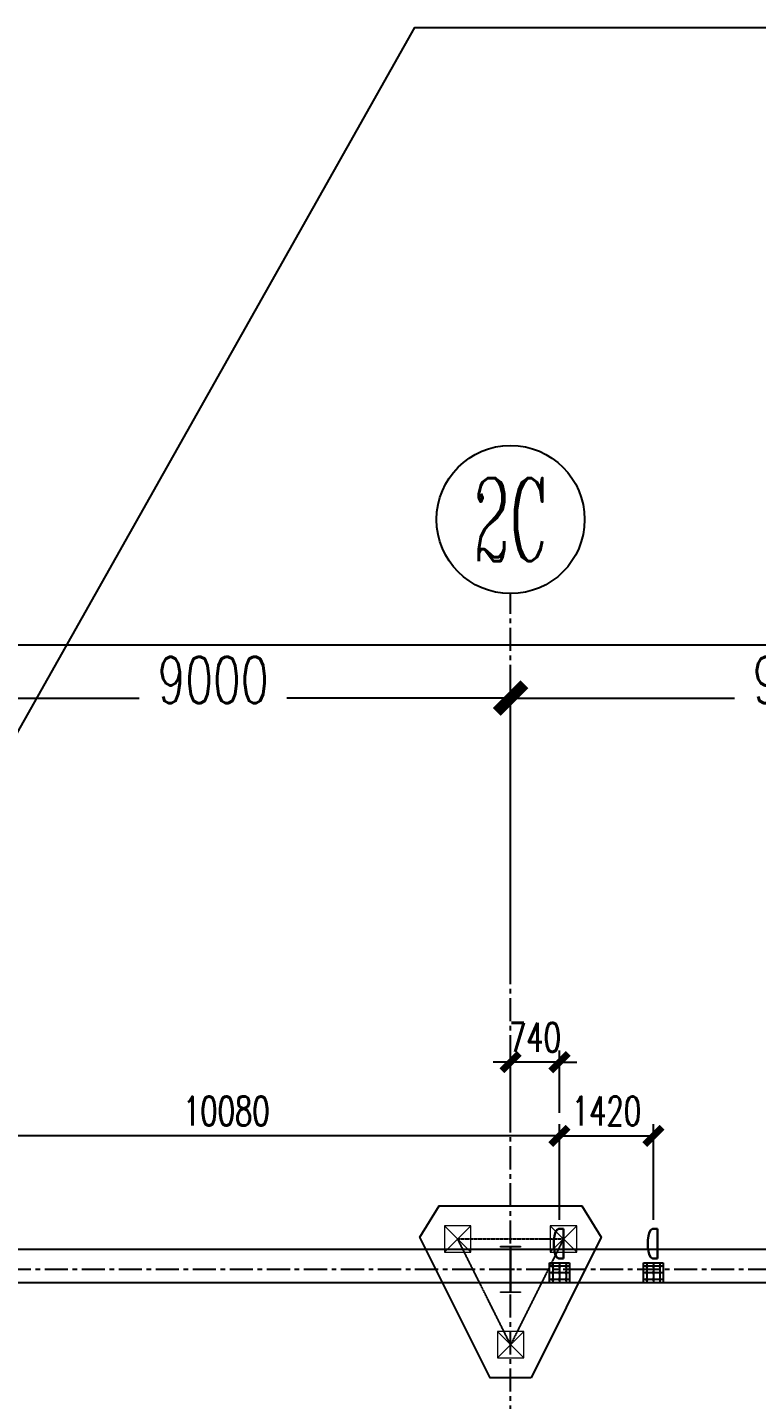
# Model space of a CAD drawing. Extents: x 782294 to 1727252, y -631030 to 17645.
# Drawn here: x 1149248 to 1160275, y -317353 to -296604 of the extents above; entities that cross this region are included whole.
import ezdxf
from ezdxf.enums import TextEntityAlignment as Align

# ---------------------------------------------------------------- set-up
doc = ezdxf.new("R2010")
doc.units = 0
doc.linetypes.add('CENTER', pattern=[2, 1.25, -0.25, 0.25, -0.25])
doc.layers.get('Defpoints').update_dxf_attribs({"color": 210})
for name, color, linetype in [('!ZN1-标注-173', 173, 'Continuous'), ('!ZN3-铝板幕墙-3', 3, 'Continuous'), ('2钢材断面', 2, 'Continuous'), ('30预埋件', 30, 'Continuous'), ('3符号', 3, 'Continuous'), ('40钢材投影', 40, 'Continuous'), ('ALT_CEN-0-30', 1, 'CENTER'), ('DIM', 173, 'Continuous'), ('DOTE', 1, 'CENTER'), ('S-BKL', 4, 'Continuous'), ('S-DOTE1', 140, 'CENTER'), ('S-HATCH1-W', 252, 'Continuous'), ('结构轮廓线', 1, 'Continuous')]:
    doc.layers.add(name, color=color, linetype=linetype)
doc.layers.add('S-col', color=2, linetype='Continuous', lineweight=0)
doc.layers.add('S-zhuang', color=1, linetype='Continuous', lineweight=0)
doc.layers.add('疑问', color=1, linetype='Continuous', plot=False)
doc.styles.add('_TCH_AXIS', font='COMPLEX', dxfattribs={"bigfont": 'GBCBIG'})
doc.styles.add('DHTEXT-1', font='romans.shx', dxfattribs={"width": 0.7, "bigfont": 'chinese.shx'})
doc.dimstyles.new('ZN175', dxfattribs={"dimscale": 175, "dimtxt": 2.5, "dimasz": 1.5, "dimexe": 1, "dimexo": 2, "dimgap": 0.9, "dimtad": 1, "dimdec": 0, "dimdsep": 46, "dimtxsty": 'DHTEXT-1', "dimblk": 'ARCHTICK', "dimcen": 2.5, "dimclrd": 173, "dimclre": 173, "dimclrt": 7, "dimazin": 2, "dimtfac": 1, "dimtdec": 0, "dimtix": 1, "dimtmove": 2, "dimatfit": 3, "dimfxl": 0, "dimtolj": 1, "dimtzin": 0, "dimarcsym": 0})
doc.dimstyles.new('ZN280', dxfattribs={"dimscale": 280, "dimtxt": 2.5, "dimasz": 1.5, "dimexe": 1, "dimexo": 2, "dimgap": 0.9, "dimtad": 1, "dimdec": 0, "dimdsep": 46, "dimtxsty": 'DHTEXT-1', "dimblk": 'ARCHTICK', "dimcen": 2.5, "dimclrd": 173, "dimclre": 173, "dimclrt": 7, "dimazin": 2, "dimtfac": 1, "dimtdec": 0, "dimtix": 1, "dimtmove": 2, "dimatfit": 3, "dimfxl": 0, "dimarcsym": 0})

# ---------------------------------------------------------------- blocks, each defined once
blk = doc.blocks.new('_ArchTick')
at = {"color": 0, "linetype": 'ByBlock', "const_width": 0.4}
blk.add_lwpolyline([(-0.5, -0.5), (0.5, 0.5)], dxfattribs=at)
blk = doc.blocks.new('*D1467')
at = {"layer": 'Defpoints', "color": 0, "ltscale": 2800, "transparency": 16777216}
for p in [(138300.0000002568, 91139.99998092855), (129300.0000002568, 86360.00000381569), (138300.0000002568, 86360.00000381569)]:
    blk.add_point(p, dxfattribs=at)
at = {"layer": 'DIM', "color": 173, "linetype": 'ByBlock', "lineweight": -2, "ltscale": 2800, "transparency": 16777216}
for p, q in [((129300.0000002568, 86920.00000381569), (129300.0000002568, 91419.99998092855)), ((138300.0000002568, 86920.00000381569), (138300.0000002568, 91419.99998092855)), ((129300.0000002568, 91139.99998092855), (132684.6666669235, 91139.99998092855)), ((138300.0000002568, 91139.99998092855), (134915.3333335902, 91139.99998092855))]:
    blk.add_line(p, q, dxfattribs=at)
at = {"layer": 'DIM', "color": 173, "lineweight": -2, "ltscale": 2800, "transparency": 16777216, "xscale": 420, "yscale": 420, "zscale": 420, "rotation": 180}
blk.add_blockref('_ArchTick', (129300.0000002568, 91139.99998092855), dxfattribs=at)
at = {"layer": 'DIM', "color": 173, "lineweight": -2, "ltscale": 2800, "transparency": 16777216, "xscale": 420, "yscale": 420, "zscale": 420}
blk.add_blockref('_ArchTick', (138300.0000002568, 91139.99998092855), dxfattribs=at)
at = {"layer": 'DIM', "color": 7, "ltscale": 2800, "transparency": 16777216, "insert": (133800.0000002568, 91414.99998092855), "char_height": 700, "attachment_point": 5, "style": 'DHTEXT-1'}
blk.add_mtext('9000', dxfattribs=at)
blk = doc.blocks.new('*D1468')
at = {"layer": 'Defpoints', "color": 0, "ltscale": 2800, "transparency": 16777216}
for p in [(147300.0000002568, 91139.99998092855), (138300.0000002568, 86360.00000381569), (147300.0000002568, 86360.00000381569)]:
    blk.add_point(p, dxfattribs=at)
at = {"layer": 'DIM', "color": 173, "linetype": 'ByBlock', "lineweight": -2, "ltscale": 2800, "transparency": 16777216}
for p, q in [((138300.0000002568, 86920.00000381569), (138300.0000002568, 91419.99998092855)), ((147300.0000002568, 86920.00000381569), (147300.0000002568, 91419.99998092855)), ((138300.0000002568, 91139.99998092855), (141684.6666669235, 91139.99998092855)), ((147300.0000002568, 91139.99998092855), (143915.3333335902, 91139.99998092855))]:
    blk.add_line(p, q, dxfattribs=at)
at = {"layer": 'DIM', "color": 173, "lineweight": -2, "ltscale": 2800, "transparency": 16777216, "xscale": 420, "yscale": 420, "zscale": 420, "rotation": 180}
blk.add_blockref('_ArchTick', (138300.0000002568, 91139.99998092855), dxfattribs=at)
at = {"layer": 'DIM', "color": 173, "lineweight": -2, "ltscale": 2800, "transparency": 16777216, "xscale": 420, "yscale": 420, "zscale": 420}
blk.add_blockref('_ArchTick', (147300.0000002568, 91139.99998092855), dxfattribs=at)
at = {"layer": 'DIM', "color": 7, "ltscale": 2800, "transparency": 16777216, "insert": (142800.0000002568, 91414.99998092855), "char_height": 700, "attachment_point": 5, "style": 'DHTEXT-1'}
blk.add_mtext('9000', dxfattribs=at)
blk = doc.blocks.new('*D1470')
at = {"layer": 'Defpoints', "color": 0, "ltscale": 2800, "transparency": 16777216}
for p in [(156300.0000002568, 91939.99998092855), (0, 86460.00000381569), (156300.0000002568, 86460.00000381569)]:
    blk.add_point(p, dxfattribs=at)
at = {"layer": 'DIM', "color": 173, "linetype": 'ByBlock', "lineweight": -2, "ltscale": 2800, "transparency": 16777216}
for p, q in [((3.429011037612589e-14, 87020.00000381569), (3.526982767530049e-13, 92219.99998092855)), ((156300.0000002568, 87020.00000381569), (156300.0000002568, 92219.99998092855)), ((3.355532215649419e-13, 91939.99998092855), (76553.00008649053, 91939.99998092855)), ((156300.0000002568, 91939.99998092855), (79647.00008649053, 91939.99998092855))]:
    blk.add_line(p, q, dxfattribs=at)
at = {"layer": 'DIM', "color": 173, "lineweight": -2, "ltscale": 2800, "transparency": 16777216, "xscale": 420, "yscale": 420, "zscale": 420, "rotation": 180}
blk.add_blockref('_ArchTick', (3.355532215649419e-13, 91939.99998092855), dxfattribs=at)
at = {"layer": 'DIM', "color": 173, "lineweight": -2, "ltscale": 2800, "transparency": 16777216, "xscale": 420, "yscale": 420, "zscale": 420}
blk.add_blockref('_ArchTick', (156300.0000002568, 91939.99998092855), dxfattribs=at)
at = {"layer": 'DIM', "color": 7, "ltscale": 2800, "transparency": 16777216, "insert": (78100.00008649053, 92214.99998092855), "char_height": 700, "attachment_point": 5, "style": 'DHTEXT-1'}
blk.add_mtext('156300', dxfattribs=at)
blk = doc.blocks.new('卓越-轴号')
blk.add_circle((0, 0), 4)
at = {"color": 0, "style": '_TCH_AXIS', "width": 1.041666666666667, "flags": 8}
blk.add_attdef('A', text='', height=4.48, dxfattribs=at).set_placement((-2, -2.240000000001601), (2, -2.240000000001601), align=Align.FIT)
blk = doc.blocks.new('20250913105916')
at = {"layer": '疑问'}
blk.add_lwpolyline([(126628.0612224865, 83150.00103485573), (136851.3063451619, 101281.6551850506), (144002.7704921894, 101281.6551850506)], dxfattribs=at)
blk = doc.blocks.new('20250903183753')
at = {"layer": '2钢材断面'}
for p, q in [((150, 0), (-150, 0)), ((-150, 0), (-150, -300)), ((150, -300), (150, 0)), ((-150, -300), (150, -300))]:
    blk.add_line(p, q, dxfattribs=at)
at = {"layer": '40钢材投影'}
for centre, radius in [((-100, -50), 12), ((-100, -149.9999976191903), 12), ((-99.84951419010758, -49.8450629923027), 6), ((-99.84951419010758, -149.845060611493), 6), ((0, -50), 12), ((0, -149.9999976191903), 12), ((0.150485809892416, -49.8450629923027), 6), ((0.150485809892416, -149.845060611493), 6), ((100, -49.8450629923027), 12), ((100, -149.845060611493), 12), ((100, -49.8450629923027), 6), ((100, -149.845060611493), 6), ((-100, -250), 12), ((-100, -250), 6), ((0, -250), 12), ((0, -250), 6), ((100, -251.356802230468), 12), ((100, -251.356802230468), 6)]:
    blk.add_circle(centre, radius, dxfattribs=at)
at = {"layer": 'ALT_CEN-0-30', "ltscale": 20}
for p, q in [((-100, 0), (-100, -300)), ((0, 0), (0, -300)), ((100, 0), (100, -300)), ((-150, -50), (150, -50)), ((-150, -149.9999976191903), (150, -149.9999976191903)), ((-150, -250), (150, -250))]:
    blk.add_line(p, q, dxfattribs=at)
blk = doc.blocks.new('20250903183821')
at = {"ltscale": 50}
blk.add_blockref('20250903183753', (0, 0), dxfattribs=at)
at = {"layer": '30预埋件', "style": 'DHTEXT-1', "text_generation_flag": 6, "width": 0.55}
blk.add_attdef('B', (-105.4463851694018, 64.94110673479736), '', height=450, rotation=180, dxfattribs=at)
blk = doc.blocks.new('20250913102643')
at = {"ltscale": 500}
ref = blk.add_blockref('20250903183821', (139039.9988738566, 82599.9970503975), dxfattribs=dict(at, xscale=-1))
ref.add_attrib('B', 'D', (139145.445259026, 83114.9381571323), dxfattribs={"layer": '30预埋件', "height": 450, "style": 'DHTEXT-1', "text_generation_flag": 6, "width": 0.55})
ref = blk.add_blockref('20250903183821', (140459.999000177, 82599.99705039622), dxfattribs=dict(at, xscale=-1))
ref.add_attrib('B', 'D', (140565.4453853464, 83114.93815713102), dxfattribs={"layer": '30预埋件', "height": 450, "style": 'DHTEXT-1', "text_generation_flag": 6, "width": 0.55})
blk = doc.blocks.new('*D971')
at = {"layer": 'Defpoints', "color": 0, "ltscale": 1750, "transparency": 16777216}
for p in [(1158714.948645743, -313365.7412025366), (1157294.948519243, -314986.834921937), (1158714.948645743, -314986.834921937)]:
    blk.add_point(p, dxfattribs=at)
at = {"layer": 'DIM', "color": 173, "linetype": 'ByBlock', "lineweight": -2, "ltscale": 1750, "transparency": 16777216}
for p, q in [((1157294.948519243, -314636.834921937), (1157294.948519243, -313190.7412025366)), ((1158714.948645743, -314636.834921937), (1158714.948645743, -313190.7412025366)), ((1157294.948519243, -313365.7412025366), (1158714.948645743, -313365.7412025366))]:
    blk.add_line(p, q, dxfattribs=at)
at = {"layer": 'DIM', "color": 173, "lineweight": -2, "ltscale": 1750, "transparency": 16777216, "xscale": 262.5, "yscale": 262.5, "zscale": 262.5, "rotation": 180}
blk.add_blockref('_ArchTick', (1157294.948519243, -313365.7412025366), dxfattribs=at)
at = {"layer": 'DIM', "color": 173, "lineweight": -2, "ltscale": 1750, "transparency": 16777216, "xscale": 262.5, "yscale": 262.5, "zscale": 262.5}
blk.add_blockref('_ArchTick', (1158714.948645743, -313365.7412025366), dxfattribs=at)
at = {"layer": 'DIM', "color": 7, "ltscale": 1750, "transparency": 16777216, "insert": (1158004.948582493, -312989.4912025366), "char_height": 437.5, "attachment_point": 5, "style": 'DHTEXT-1'}
blk.add_mtext('\\A1;1420', dxfattribs=at)
blk = doc.blocks.new('*D1484')
at = {"layer": 'Defpoints', "color": 0, "ltscale": 1750, "transparency": 16777216}
for p in [(1147214.948614249, -313365.7412025366), (1147214.948614249, -314986.834921937), (1157294.948519243, -314986.834921937)]:
    blk.add_point(p, dxfattribs=at)
at = {"layer": 'DIM', "color": 173, "linetype": 'ByBlock', "lineweight": -2, "ltscale": 1750, "transparency": 16777216}
for p, q in [((1147214.948614249, -314636.834921937), (1147214.948614249, -313190.7412025366)), ((1157294.948519243, -314636.834921937), (1157294.948519243, -313190.7412025366)), ((1157294.948519243, -313365.7412025366), (1147214.948614249, -313365.7412025366))]:
    blk.add_line(p, q, dxfattribs=at)
at = {"layer": 'DIM', "color": 173, "lineweight": -2, "ltscale": 1750, "transparency": 16777216, "xscale": 262.5, "yscale": 262.5, "zscale": 262.5, "rotation": 180}
blk.add_blockref('_ArchTick', (1147214.948614249, -313365.7412025366), dxfattribs=at)
at = {"layer": 'DIM', "color": 173, "lineweight": -2, "ltscale": 1750, "transparency": 16777216, "xscale": 262.5, "yscale": 262.5, "zscale": 262.5}
blk.add_blockref('_ArchTick', (1157294.948519243, -313365.7412025366), dxfattribs=at)
at = {"layer": 'DIM', "color": 7, "ltscale": 1750, "transparency": 16777216, "insert": (1152254.948566746, -312989.4912025366), "char_height": 437.5, "attachment_point": 5, "style": 'DHTEXT-1'}
blk.add_mtext('\\A1;10080', dxfattribs=at)
blk = doc.blocks.new('*D1487')
at = {"layer": '!ZN1-标注-173', "color": 173, "linetype": 'ByBlock', "lineweight": -2, "ltscale": 1750, "transparency": 16777216}
for p, q in [((1156554.948571231, -312251.2617145721), (1156292.448571231, -312251.2617145721)), ((1156554.948571231, -313015.7412025366), (1156554.948571231, -312076.2617145721)), ((1157294.948519243, -312251.2617145721), (1156554.948571231, -312251.2617145721)), ((1157294.948519243, -313015.7412025366), (1157294.948519243, -312076.2617145721)), ((1157294.948519243, -312251.2617145721), (1157557.448519243, -312251.2617145721))]:
    blk.add_line(p, q, dxfattribs=at)
at = {"layer": 'Defpoints', "color": 0, "ltscale": 1750, "transparency": 16777216}
for p in [(1156554.948571231, -312251.2617145721), (1156554.948571231, -313365.7412025366), (1157294.948519243, -313365.7412025366)]:
    blk.add_point(p, dxfattribs=at)
at = {"layer": '!ZN1-标注-173', "color": 173, "lineweight": -2, "ltscale": 1750, "transparency": 16777216, "xscale": 262.5, "yscale": 262.5, "zscale": 262.5}
blk.add_blockref('_ArchTick', (1156554.948571231, -312251.2617145721), dxfattribs=at)
at = {"layer": '!ZN1-标注-173', "color": 173, "lineweight": -2, "ltscale": 1750, "transparency": 16777216, "xscale": 262.5, "yscale": 262.5, "zscale": 262.5, "rotation": 180}
blk.add_blockref('_ArchTick', (1157294.948519243, -312251.2617145721), dxfattribs=at)
at = {"layer": '!ZN1-标注-173', "color": 7, "ltscale": 1750, "transparency": 16777216, "insert": (1156924.948545237, -311875.0117145721), "char_height": 437.5, "attachment_point": 5, "style": 'DHTEXT-1'}
blk.add_mtext('\\A1;740', dxfattribs=at)
blk = doc.blocks.new('20250922145540')
at = {"layer": 'S-col'}
blk.add_lwpolyline([(-195789.9992261842, 766819.9996079458), (-195489.9992261842, 766819.9996079458), (-195489.9992261842, 766807.9996079458), (-195635.9992261842, 766807.9996079458), (-195635.9992261842, 766131.9996079458), (-195489.9992261842, 766131.9996079458), (-195489.9992261842, 766119.9996079458), (-195789.9992261842, 766119.9996079458), (-195789.9992261842, 766131.9996079458), (-195643.9992261842, 766131.9996079458), (-195643.9992261842, 766807.9996079458), (-195789.9992261842, 766807.9996079458)], close=True, dxfattribs=at)
blk = doc.blocks.new('S-ZHUANG-400')
at = {"layer": 'S-zhuang'}
for p, q in [((200, -200), (-200, 200)), ((-200, -200), (200, 200))]:
    blk.add_line(p, q, dxfattribs=at)
blk.add_lwpolyline([(-200, 200), (200, 200), (200, -200), (-200, -200)], close=True, dxfattribs=at)
blk = doc.blocks.new('CT3')
at = {"layer": 'S-DOTE1', "ltscale": 0.25}
for p, q in [((-101698.4630455188, -257554.1983899415), (-101818.4630455188, -257554.1983899415)), ((-101758.4630455188, -257494.1983899415), (-101758.4630455188, -257614.1983899415))]:
    blk.add_line(p, q, dxfattribs=at)
at = {"layer": 'S-DOTE1', "linetype": 'CENTER', "ltscale": 0.25}
blk.add_lwpolyline([(-100958.4622640739, -258016.0790564606), (-101758.4622640744, -256416.0790564606), (-102558.4622640748, -258016.0790564606)], close=True, dxfattribs=at)
at = {"layer": 'S-HATCH1-W'}
blk.add_lwpolyline([(-101449.4452696995, -255916.0790564606), (-102067.4792584492, -255916.0790564606), (-103130.3448145094, -258041.8101685797), (-102837.2305219924, -258516.0790564606), (-100679.6940061563, -258516.0790564606), (-100386.5797136393, -258041.8101685797)], close=True, dxfattribs=at)
at = {"layer": 'S-zhuang', "rotation": 90}
for p in [(-101758.4622640744, -256416.0790564606), (-102558.4622640748, -258016.0790564606), (-100958.4622640739, -258016.0790564606)]:
    blk.add_blockref('S-ZHUANG-400', p, dxfattribs=at)
blk = doc.blocks.new('A$C8df6222d')
at = {"layer": 'S-BKL'}
for p, q in [((156303.9997638389, 82800.00039205479), (20813.68749452196, 82800.00039205479)), ((156303.9997638389, 82300.00039205479), (21120.64897129231, 82300.00039205479))]:
    blk.add_line(p, q, dxfattribs=at)
blk.add_blockref('20250922145540', (333939.9992264414, -683969.9996079463))
at = {"layer": 'S-zhuang', "xscale": -1, "rotation": 180}
blk.add_blockref('CT3', (240058.4630457761, -175054.1983899418), dxfattribs=at)
blk = doc.blocks.new('20250821100646')
at = {"layer": 'DOTE', "ltscale": 280}
for p, q in [((138300.000000257, -10067.43605959264), (138300.000000257, 92719.99995451071)), ((165204.1845321655, 82499.99999999901), (-11095.81546783447, 82499.99999999913))]:
    blk.add_line(p, q, dxfattribs=at)
at = {"layer": '3符号', "color": 7}
ref = blk.add_blockref('卓越-轴号', (138300.000000257, 93839.99995451071), dxfattribs=dict(at, xscale=280, yscale=280, zscale=280))
ref.add_attrib('A', '2C', dxfattribs={"layer": '0', "color": 0, "height": 1254.4, "style": '_TCH_AXIS', "width": 0.5357142857142857}).set_placement((137740.000000257, 93212.7999545103), (138860.000000257, 93212.7999545103), align=Align.FIT)
at = {"layer": 'DIM', "ltscale": 2800}
for base, p1, p2, picture, middle in [((156300.0000002568, 91939.99998092855), (0, 86460.00000381569), (156300.0000002568, 86460.00000381569), '*D1470', (78100.00008649053, 92214.99998092855)), ((138300.0000002568, 91139.99998092855), (129300.0000002568, 86360.00000381569), (138300.0000002568, 86360.00000381569), '*D1467', (133800.0000002568, 91414.99998092855)), ((147300.0000002568, 91139.99998092855), (138300.0000002568, 86360.00000381569), (147300.0000002568, 86360.00000381569), '*D1468', (142800.0000002568, 91414.99998092855))]:
    dim = blk.add_linear_dim(base=base, p1=p1, p2=p2, angle=0, dimstyle='ZN280', dxfattribs=at)
    dim.commit()
    dim.dimension.update_dxf_attribs({"geometry": picture, "text_midpoint": middle, "dimtype": 129})

msp = doc.modelspace()

# ---------------------------------------------------------------- block references
at = {"layer": '!ZN3-铝板幕墙-3', "ltscale": 1750}
msp.add_blockref('A$C8df6222d', (1018254.948570974, -397885.7412019921), dxfattribs=at)
at = {"layer": 'DIM', "ltscale": 1500}
msp.add_blockref('20250821100646', (1018254.948570974, -397885.7412019921), dxfattribs=at)
at = {"layer": '结构轮廓线', "ltscale": 500}
for name in ['20250913105916', '20250913102643']:
    msp.add_blockref(name, (1018254.948570974, -397885.7412019921), dxfattribs=at)

# ---------------------------------------------------------------- dimensions: what is measured, and where the dimension line sits
at = {"layer": '!ZN1-标注-173', "ltscale": 1750}
dim = msp.add_linear_dim(base=(1156554.948571231, -312251.2617145721), p1=(1157294.948519243, -313365.7412025366), p2=(1156554.948571231, -313365.7412025366), dimstyle='ZN175', dxfattribs=at)
dim.commit()
dim.dimension.update_dxf_attribs({"geometry": '*D1487', "text_midpoint": (1156924.948545237, -311875.0117145721)})
at = {"layer": 'DIM', "ltscale": 1750}
for base, p2, picture, middle in [((1147214.948614249, -313365.7412025366), (1147214.948614249, -314986.834921937), '*D1484', (1152254.948566746, -312989.4912025366)), ((1158714.948645743, -313365.7412025366), (1158714.948645743, -314986.834921937), '*D971', (1158004.948582493, -312989.4912025366))]:
    dim = msp.add_linear_dim(base=base, p1=(1157294.948519243, -314986.834921937), p2=p2, dimstyle='ZN175', dxfattribs=at)
    dim.commit()
    dim.dimension.update_dxf_attribs({"geometry": picture, "text_midpoint": middle})

doc.saveas('drawing.dxf')
